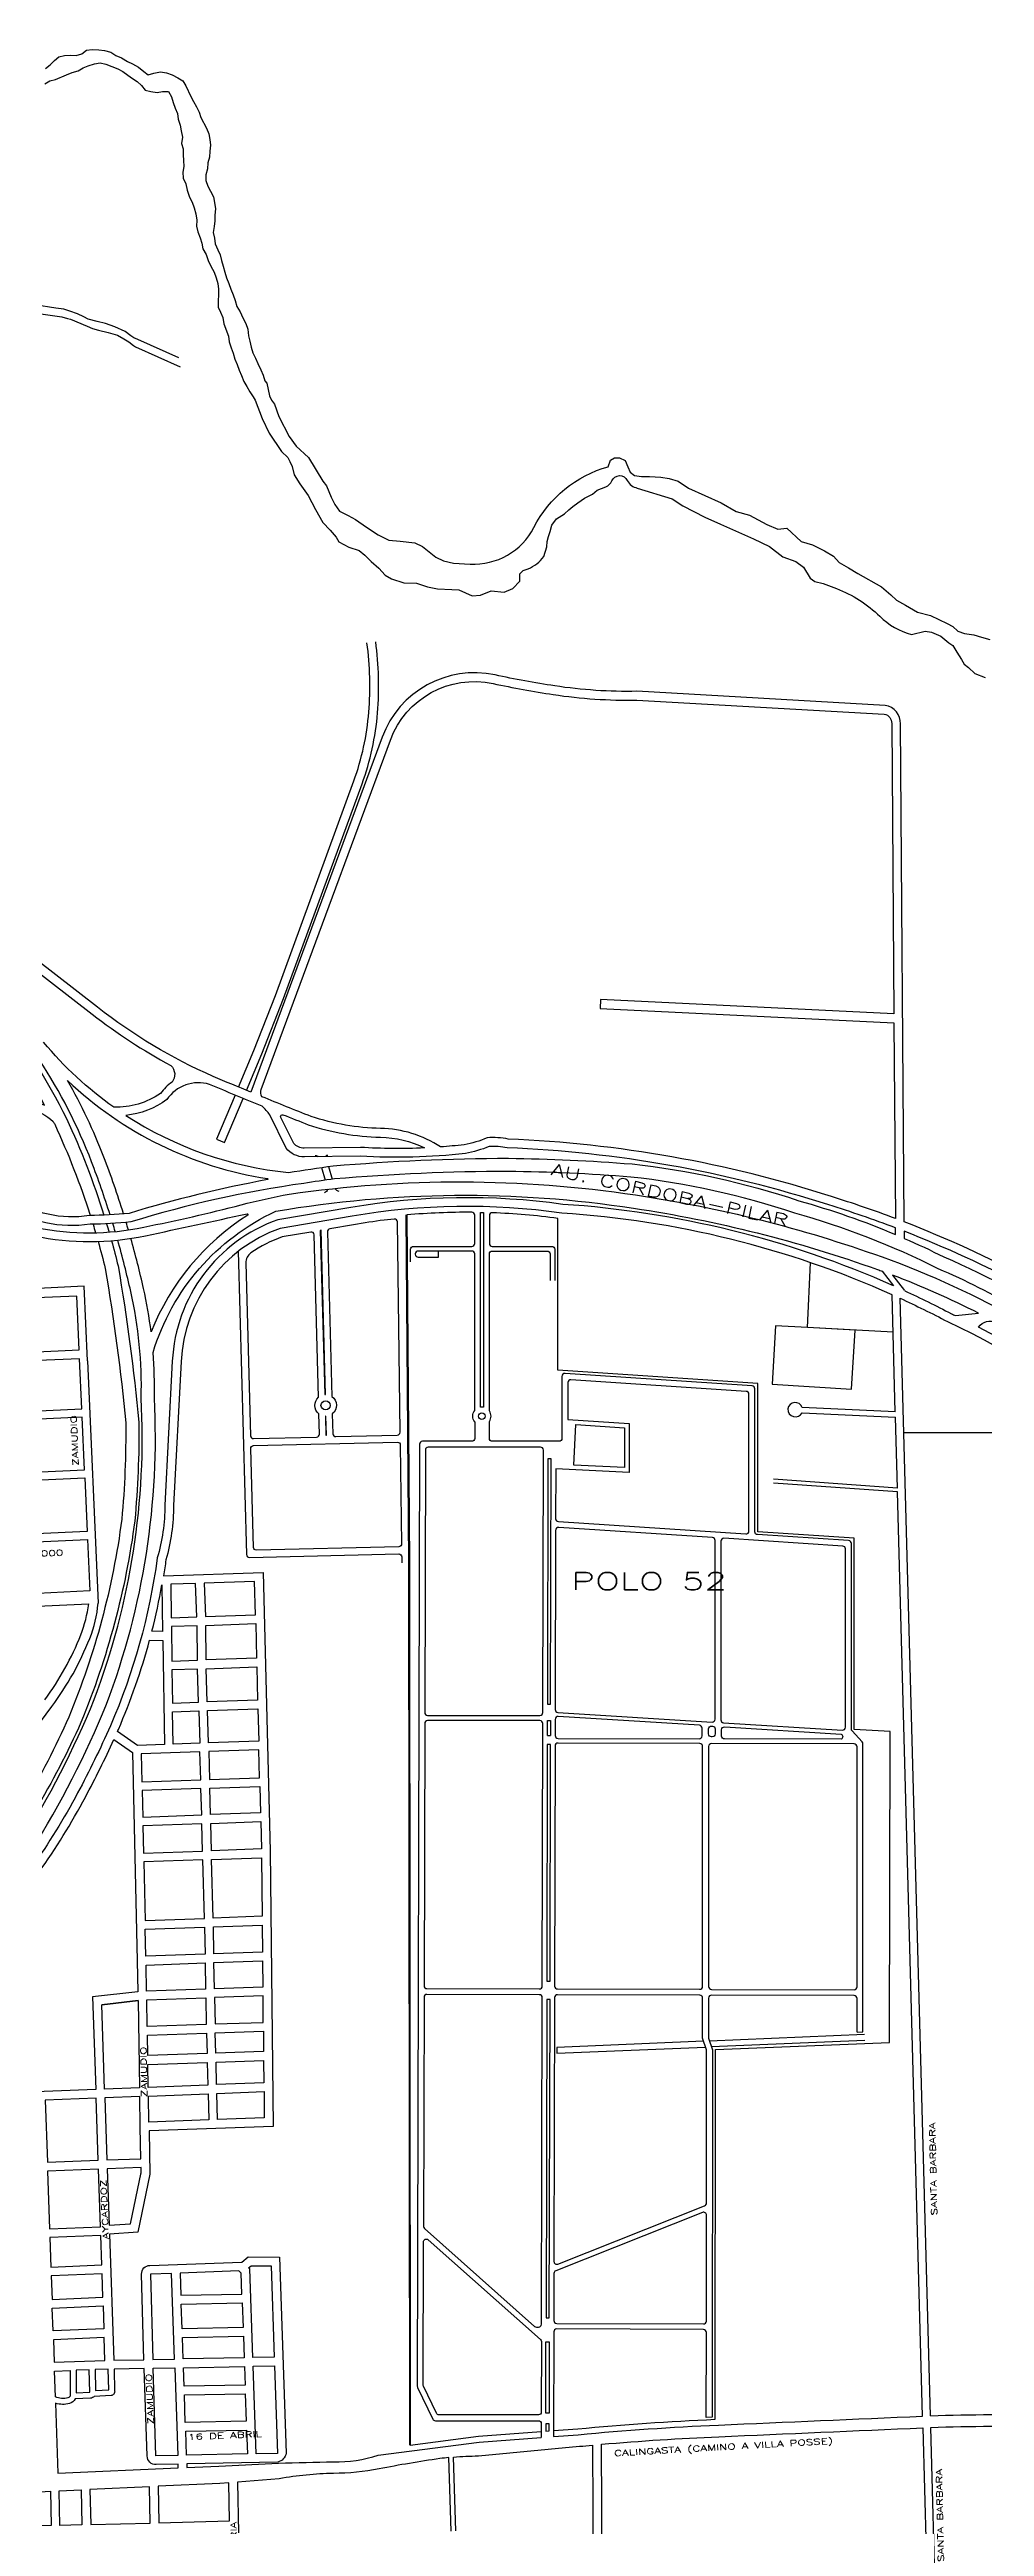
# Model space of a CAD drawing. Header units: millimetres. Extents: x 4374322 to 4409026, y 6503580 to 6534206.
# Drawn here: x 4394554 to 4396154, y 6521842 to 6526084 of the extents above; entities that cross this region are included whole.
import ezdxf

# ---------------------------------------------------------------- set-up
doc = ezdxf.new("R2010")
doc.units = ezdxf.units.MM
for name, color, linetype in [('LINEA CALLE', 252, 'Continuous'), ('NOMBRE BARRIO', 8, 'Continuous'), ('NOMBRE CALLE', 252, 'Continuous'), ('RIO', 252, 'Continuous')]:
    doc.layers.add(name, color=color, linetype=linetype)
doc.styles.add('ROMANS', font='romans')

msp = doc.modelspace()

# ---------------------------------------------------------------- linework, layer by layer
at = {"layer": 'LINEA CALLE', "transparency": 33554687}
for p, q in [((4396062, 6522031), (4396009.9, 6523945)), ((4394618.9, 6523837.6), (4394636.5, 6523435.7)), ((4394533.6, 6523417.4), (4394621.1, 6523421.9)), ((4394636.5, 6523435.7), (4394637.1, 6523422.7))]:
    msp.add_line(p, q, dxfattribs=at)
for points in [[(4394775.2, 6525555.7), (4394705.2, 6525587), (4394698.5, 6525590), (4394692.9, 6525593.5), (4394683.3, 6525600.4), (4394665.6, 6525608.9), (4394649.8, 6525614.2), (4394635.4, 6525617.5), (4394620, 6525621.9), (4394612.6, 6525625.5), (4394602, 6525630.7), (4394588.7, 6525635.7), (4394578.3, 6525638.7), (4394564.5, 6525640.8), (4394492.6, 6525651.9), (4394423.1, 6525662.6), (4394414.6, 6525663.8), (4394310.1, 6525677.6), (4394250.3, 6525688.7), (4394212.7, 6525696.5), (4394205.2, 6525696.3)], [(4394316.5, 6525662.7), (4394575, 6525625.8), (4394584.8, 6525623), (4394589.7, 6525621.9), (4394618.6, 6525610), (4394627.6, 6525605.7), (4394637.5, 6525603.1), (4394654.4, 6525599.2), (4394670.1, 6525594.3), (4394680.9, 6525588.1), (4394689.8, 6525583), (4394697.9, 6525576.8), (4394701.4, 6525574.4), (4394777.5, 6525540.3)], [(4394871.5, 6524292.9), (4394839.8, 6524217.6), (4394853.6, 6524211.8), (4394885.3, 6524287.1)], [(4394618.9, 6523837.6), (4394613.3, 6523965.5), (4394420.9, 6523955.8), (4394417.5, 6524050.3), (4394312.5, 6524045.9), (4394308.5, 6524148.7)], [(4395019.4, 6524168.9), (4395025.7, 6524147.1)], [(4395031.6, 6524170.6), (4395037.9, 6524148.8)], [(4395170.6, 6521980.9), (4395169.3, 6523491.9), (4395164.5, 6524087.6)], [(4395998.1, 6523886.7), (4395851.7, 6523895), (4395856.9, 6524005.8)], [(4395933.2, 6523890.5), (4395851.7, 6523895), (4395796.7, 6523897.6), (4395791, 6523797.8), (4395927, 6523789.5), (4395933.2, 6523890.5)], [(4396196.1, 6523850.3), (4396196.1, 6523714.5), (4396016.2, 6523714.5)], [(4395454.9, 6523728.6), (4395538.3, 6523722.8), (4395538.3, 6523654.9), (4395451.3, 6523659.4), (4395454.9, 6523728.6)], [(4396005.4, 6523620), (4396002.1, 6523741.3)], [(4396005.4, 6523620), (4395793.4, 6523635)], [(4396005.5, 6523613.5), (4395793.4, 6523628.5)], [(4393615, 6522113.7), (4393656.3, 6522133.3), (4393729.9, 6522225.8), (4393903.7, 6522424.6), (4394127.3, 6522677.8), (4394231.2, 6522804.7), (4394557.9, 6523246.1)], [(4395406.2, 6523196.2), (4395406.2, 6523221.6), (4395411.8, 6523221.6), (4395411.7, 6523196.2)], [(4395406.2, 6523196.2), (4395411.7, 6523196.2)], [(4394712.4, 6523101.7), (4394713.5, 6523056.5), (4394814.4, 6523060.1), (4394813.2, 6523105.2), (4394712.4, 6523101.7)], [(4394816.4, 6522983.3), (4394715.2, 6522979.8), (4394717.6, 6522879.5), (4394819.1, 6522883), (4394816.4, 6522983.3)], [(4394705.4, 6522742.2), (4394643.2, 6522735.1), (4394705.4, 6522742.2), (4394708.1, 6522593), (4394648.1, 6522590.7), (4394643.2, 6522735.1)], [(4395673.7, 6522672.5), (4395422.3, 6522662.1), (4395422.3, 6522652.1), (4395677.1, 6522662.6)], [(4395949.2, 6522683.9), (4395683.8, 6522672.9)], [(4395949.7, 6522673.9), (4395687.1, 6522663)], [(4394710.8, 6522446.3), (4394710.6, 6522456.4), (4394652.7, 6522454.2), (4394656, 6522357.3), (4394692.7, 6522359.7), (4394710.9, 6522447.9)]]:
    msp.add_lwpolyline(points, dxfattribs=at)
for points in [[(4393193.1, 6525633.1), (4393263.2, 6525529.8, 0.021269), (4393372.9, 6525391.8, 0.00573), (4393470.4, 6525279.9, -0.015505), (4393556.4, 6525183.5, 0.003419), (4393655.8, 6525085.8, 0.016319), (4393764.9, 6524979.4), (4393806, 6524943.6), (4393946, 6524864.4), (4394143.5, 6524746.5), (4394313, 6524606.4, -0.057024), (4394466.5, 6524442.1, -0.041602), (4394583.1, 6524252.7, -0.032279), (4394647.1, 6524087.4, -0.032279)], [(4394657.6, 6524087.9, 0.015127), (4394626, 6524178.6, 0.053206), (4394536.9, 6524352.9), (4394462.8, 6524466.4, 0.0891), (4394244.1, 6524681.3), (4394173.2, 6524743.4), (4393979.1, 6524858.9), (4393855.1, 6524931.3), (4393779.5, 6524993.8, -0.016478), (4393670.4, 6525100.3, -0.003405), (4393571.6, 6525197.3, 0.015357), (4393485.6, 6525293.8, -0.005721), (4393388.4, 6525405.2, -0.021256), (4393280, 6525541.7), (4393210.6, 6525643.8)], [(4394877.3, 6524306.7), (4394903.5, 6524369.1), (4394940.5, 6524463.7), (4395074.8, 6524831, 0.067602), (4395100.6, 6524948.8, 0.053518), (4395097.4, 6525067.4)], [(4394891.1, 6524301), (4394917.4, 6524363.5), (4394954.5, 6524458.4), (4395088.9, 6524825.9, 0.067602), (4395115.5, 6524947.6, 0.053518), (4395112.3, 6525069.4)], [(4396230.5, 6523978.4, 0.029609), (4396016.9, 6524075.8), (4396010.5, 6524928.6, 0.387566), (4395984.6, 6524960.2), (4395559.6, 6524984.4, -0.04236), (4395418.7, 6524993.7, -0.014963), (4395316.6, 6525012.4, 0.372814), (4395123.4, 6524906.1), (4394898.5, 6524297.9, -0.002876), (4394834, 6524325, -0.064073), (4394636.3, 6524443.5), (4394246, 6524746)], [(4394916.2, 6524302.4), (4395137.4, 6524900.9, -0.372814), (4395313.5, 6524997.7, 0.014963), (4395416.4, 6524978.9, 0.042193), (4395559.3, 6524969.4), (4395983, 6524945.3, -0.377309), (4395995.6, 6524929.4), (4395999.3, 6524431.9), (4395497.3, 6524456.4), (4395496.6, 6524441.4), (4395999.4, 6524416.9), (4396001.9, 6524081.6, 0.014578), (4395892.5, 6524119.2, 0.067664), (4395339.3, 6524217.6, 0.072776), (4395303.3, 6524219.7, -0.052241), (4395263.7, 6524207.8, -0.010008), (4395223.2, 6524204.1, 0.142169), (4395120.8, 6524235.9, -0.075316), (4395001.8, 6524256.3, -0.003713), (4394917.6, 6524290.1, -0.241064), (4394916.3, 6524302.7)], [(4394236.8, 6524734.1), (4394627, 6524431.7, 0.043914), (4394761.7, 6524343.5, -0.385502), (4394763.7, 6524315.1, 0.088535), (4394743.9, 6524295.8, -0.158823), (4394664.1, 6524272.1, -0.065935), (4394543.7, 6524383.7)], [(4394298.2, 6524589.5, -0.111368), (4394381, 6524352, -0.009146), (4394389.2, 6524228.7, 0.322455), (4394528.2, 6524051.6, 0.103272), (4394718.2, 6524052.1, 0.002498), (4394892, 6524089.7, -0.709639), (4394893.2, 6524087.1, 0.158175), (4394727.8, 6523887.3, 0.158175)], [(4396342, 6523844, 0.054311), (4396075.3, 6523995.5, 0.047949), (4395829.8, 6524090.6, 0.054028), (4395549, 6524152.6, 0.016779), (4395339.2, 6524162.2, 0.02079), (4395041.9, 6524149.3, 0.006128), (4394989.2, 6524141.7, 0.040718), (4394693.1, 6524075.6, -0.02105), (4394623.5, 6524071.7, -0.189994), (4394477.9, 6524104.5, -0.242876), (4394421.7, 6524207.9, -0.30875), (4394467.1, 6524277.5, -0.211472), (4394545.6, 6524275.7, 0.034475), (4394448.4, 6524428.7, 0.044826), (4394333.4, 6524558, -0.0919), (4394395.9, 6524353.5, -0.009166), (4394404.2, 6524229.3, 0.321624), (4394531.8, 6524066.2, 0.102938), (4394715.1, 6524066.8, 0.014311), (4394882, 6524104.9, -0.020775), (4394964.4, 6524123.3, -0.073342), (4395557.3, 6524121.9, -0.048997), (4395979.3, 6524015.7, -0.087936), (4396432.7, 6523756.1, -0.032249)], [(4394680.7, 6524089.6, 0.015963), (4394647, 6524186.7, 0.03846), (4394584.8, 6524317.8, 0.152398), (4394927, 6524149.8, -0.76634), (4394927, 6524148.1, 0.027867), (4394690.1, 6524090.4, -0.020926), (4394622.2, 6524086.7, -0.191421), (4394486.4, 6524116.9, -0.242876), (4394436.7, 6524208.2, -0.30875), (4394472.9, 6524263.7, -0.294368), (4394560.3, 6524247.9, -0.00106), (4394562.8, 6524242.9, -0.031027), (4394623.7, 6524086.7)], [(4395008.9, 6524189.3, -0.287083), (4395014, 6524187.4)], [(4395030.3, 6524189.7, 0.332456), (4395026.6, 6524187.6)], [(4394523.2, 6523000.1, 0.044361), (4394651.4, 6523249.7, 0.10411), (4394733.4, 6523774.3, 0.025128), (4394731.3, 6523852.2, -0.214322), (4394941.4, 6524094.1, -0.08066), (4395553.9, 6524099.2, -0.048997), (4395971.5, 6523994.1, -0.001441), (4395979.5, 6523991.2), (4395998.5, 6523966.5, 0.088039), (4395432.6, 6524105.8, 0.07688), (4395069.5, 6524100.5), (4394944.7, 6524079.3, 0.304176), (4394764.1, 6523837.2), (4394751.3, 6523590.6, -0.071063), (4394738.4, 6523500.2, -0.068037), (4394658.1, 6523212.5, -0.018323), (4394602.1, 6523097.8, -0.062696), (4394429.3, 6522853.6)], [(4396001.8, 6523750.3), (4395996.4, 6523951.1, 0.088781), (4395431.1, 6524090.9, 0.076997), (4395072, 6524085.7), (4394948.5, 6524064.7, 0.302839), (4394779.1, 6523836.5), (4394766.3, 6523590.2, -0.069938), (4394753.2, 6523497.1, -0.0062), (4394749, 6523469.7), (4394919.7, 6523475.6), (4394931.7, 6522998.5), (4394936.7, 6522526.6), (4394724.4, 6522519.2), (4394725.6, 6522444.9), (4394705, 6522345.5), (4394656.5, 6522342.3), (4394663.9, 6522126.2), (4394715.6, 6522127.2), (4394711.6, 6522273.8, -0.416749), (4394725.8, 6522288.7), (4394883, 6522294.3), (4394893.9, 6522303.1), (4394947.6, 6522302.6), (4394959, 6521967, -0.294161), (4394944.5, 6521951.7), (4394788.9, 6521948.6), (4394789.1, 6521942.6), (4394843.6, 6521945.1), (4394946.1, 6521949.9, -0.001979), (4395039.9, 6521952.4, 0.091153), (4395116.6, 6521963.8), (4395289.4, 6521986.2), (4395395.7, 6521994.1)], [(4395030.2, 6524131.7, -0.179453), (4395024.6, 6524125.3)], [(4395042.5, 6524133.1, 0.184552), (4395049.3, 6524128.3)], [(4394628.4, 6524071.8, -0.00283), (4394632.8, 6524057.2, -0.00283)], [(4394651.7, 6524072.6, -0.002713), (4394655.9, 6524058.3, -0.002713)], [(4394666.4, 6524059.2, 0.002294), (4394662.2, 6524073.2)], [(4394689, 6524062.1, 0.002082), (4394685.2, 6524074.9)], [(4395172, 6524007.4), (4395172, 6524028.8, -0.414214), (4395177, 6524033.8), (4395276.9, 6524033.8, 0.414214), (4395281.9, 6524038.8), (4395281.9, 6524087.2, 0.412041), (4395276.9, 6524092.2, 0.023987), (4395165.5, 6524087.7), (4395170.3, 6523491.9), (4395171.6, 6521980.9), (4395288.4, 6521996.2), (4395395.7, 6522004.1)], [(4395416.8, 6522005.7), (4395458.2, 6522008.7, -0.012838), (4395693.3, 6522025.1), (4395693.8, 6522658.3), (4395991.9, 6522670.6), (4395992.8, 6523203), (4395931.6, 6523206.4), (4395931.6, 6523534.3), (4395766.3, 6523545.1), (4395766.3, 6523799.2), (4395424.3, 6523822), (4395424.3, 6524081.7, 0.02424), (4395312.1, 6524091.4, 0.425283), (4395306.9, 6524086.4), (4395306.9, 6524038.8, 0.414214), (4395311.9, 6524033.8), (4395413.9, 6524033.8, -0.414214), (4395418.9, 6524028.8), (4395418.9, 6523975.4)], [(4394637.1, 6524042.3, -0.008869), (4394649.3, 6523995.9, -0.018523), (4394684.4, 6523731.6, -0.025247), (4394677.6, 6523566.5, -0.065754), (4394586.9, 6523227.5, -0.063943), (4394415.5, 6522942.9), (4393759.6, 6522225.9, 0.037707), (4393598.1, 6522031.2)], [(4394660.1, 6524043.6, -0.008108), (4394671.3, 6524000.5, -0.018644), (4394706.9, 6523732.8, -0.025458), (4394699.9, 6523564, -0.065878), (4394607.6, 6523218.7, -0.064141), (4394432.6, 6522928.3), (4393775.8, 6522210.3, 0.037766), (4393616.3, 6522017.9)], [(4393622, 6522013.7, -0.037785), (4393780.9, 6522205.3), (4394412.2, 6522897.2, 0.055716), (4394504.1, 6523012.1, 0.044318), (4394630.5, 6523258, 0.104228), (4394710.9, 6523774, 0.061111), (4394693, 6523956.6, 0.014306), (4394670.6, 6524044.6, 0.014306)], [(4394727.8, 6523887.3, 0.024275), (4394714.9, 6523961.5, 0.013786), (4394693.2, 6524047.5, 0.013786)], [(4394877.1, 6524025.4), (4394891, 6523505.9, 0.413368), (4394896.2, 6523501), (4395151.8, 6523507.1, -0.417374), (4395156.9, 6523502.2), (4395157.1, 6523491.8)], [(4395281.9, 6523733.1, -0.35491), (4395281.9, 6523752.9), (4395281.9, 6524020.8, 0.414214), (4395276.9, 6524025.8), (4395185, 6524025.8, 0.414214), (4395180, 6524020.8), (4395180, 6524020.4, 0.414214), (4395185, 6524015.4), (4395220, 6524015.4), (4395220, 6524024.4)], [(4395936.4, 6522688), (4395946.4, 6522688.4), (4395946.4, 6523181.9, 0.187869), (4395945.1, 6523185.3), (4395927.9, 6523204, -0.187869), (4395926.6, 6523207.4), (4395926.6, 6523524.9, 0.395152), (4395921.9, 6523529.9), (4395765.9, 6523540.2, -0.395152), (4395761.3, 6523545.1), (4395761.3, 6523789.9, 0.394844), (4395756.6, 6523794.9), (4395436.5, 6523816.2, 0.433852), (4395431.2, 6523811.2), (4395431.2, 6523705, -0.414214), (4395426.2, 6523700), (4395311.9, 6523700, -0.414214), (4395306.9, 6523705), (4395306.9, 6523733.9, 0.320128), (4395306.9, 6523752.1), (4395306.9, 6524020.8, -0.414214), (4395311.9, 6524025.8), (4395405.9, 6524025.8, -0.414214), (4395410.9, 6524020.8), (4395410.9, 6523975.4)], [(4396017.9, 6523957.8, -0.013364), (4396097.9, 6523918.5, -0.001216), (4396104.8, 6523915.2), (4396144.4, 6523919.2, 0.027327), (4395997.2, 6523984.6), (4396017.6, 6523958.2)], [(4396009.9, 6523945, -0.013692), (4396091.2, 6523905.1, -0.119755), (4396665, 6523439.5), (4396726.7, 6523371.7)], [(4397490.9, 6522580.8), (4397480.9, 6522571.4), (4396887.9, 6523216.9), (4396676.5, 6523449.1, 0.111269), (4396144.4, 6523895.5, -0.380609), (4396174.6, 6523903.3, -0.049984), (4396418, 6523738.5, -0.032236), (4396550.6, 6523612.4), (4396912.8, 6523215.8), (4400276.5, 6519520.7), (4400308.7, 6519484.6), (4400704.3, 6519053.7), (4400977.7, 6518755.7, 0.014035), (4401187.3, 6518539.9, -0.023084), (4401348.3, 6518368, 0.013224), (4401490.6, 6518209.9, -0.003871), (4401712.5, 6517972.4, -0.012101), (4401870.9, 6517791.7, 0.020254), (4401988.9, 6517661.3, -0.008019), (4402072.3, 6517573.7)], [(4396001.8, 6523750.3), (4395842.4, 6523758, 0.790277), (4395817.9, 6523755.5, 0.815098), (4395842.4, 6523749), (4396002.1, 6523741.3)], [(4395281.9, 6523733.1), (4395281.9, 6523705, -0.414214), (4395276.9, 6523700), (4395192.3, 6523700, 0.413522), (4395187.3, 6523695), (4395183.5, 6522082, 0.113348), (4395184, 6522079.8), (4395210.1, 6522025.6, 0.288012), (4395214.6, 6522022.7), (4395390.7, 6522022.7, -0.414214), (4395395.7, 6522017.7), (4395395.7, 6521994.1)], [(4394898.4, 6523687.5, -0.415054), (4394903.3, 6523692.6), (4395149.3, 6523698.5, -0.41738), (4395154.4, 6523693.6), (4395156.6, 6523524.4, -0.41106), (4395151.7, 6523519.4), (4394908.1, 6523513.6, -0.413368), (4394903, 6523518.4), (4394898.4, 6523687.5)], [(4395416.8, 6521995.6), (4395459.1, 6521998.7, -0.013182), (4395698.9, 6522015.3, 0.000241), (4396048.6, 6522030.4), (4396005.5, 6523613.5)], [(4394695.9, 6523167), (4394704.2, 6522810.4), (4394705.1, 6522757.2), (4394627.7, 6522748.4), (4394633.1, 6522590.1), (4394191.3, 6522572.8), (4394276.1, 6522664.1), (4394440.3, 6522843.5, 0.062696), (4394615.4, 6523090.7, 0.015639), (4394664.1, 6523189.2), (4394695.9, 6523167)], [(4395936.4, 6522688), (4395936.4, 6522745.8, 0.413442), (4395931.4, 6522750.8), (4395687.3, 6522751.5, 0.414986), (4395682.2, 6522746.5), (4395682.2, 6522677.7), (4395688.8, 6522658.1), (4395688.3, 6522028.8), (4395678.3, 6522028.3), (4395678.4, 6522173.8, 0.413238), (4395673.5, 6522178.8), (4395422.2, 6522179.9, 0.41473), (4395417.2, 6522174.9), (4395416.8, 6521995.6)], [(4394736.7, 6521947.6, -0.443834), (4394721.2, 6521962.3), (4394716.1, 6522112.2), (4394664.4, 6522111.2), (4394665.4, 6522073.5, -0.44902), (4394659.2, 6522065.9), (4394630.6, 6522064.4, -0.20795), (4394624.2, 6522061.3), (4394598, 6522060.2, -0.226261), (4394588, 6522052, -0.134636), (4394564.3, 6522052.5), (4394568.4, 6521932.6), (4394774.1, 6521941.9), (4394773.9, 6521948.3), (4394735.1, 6521947.5)], [(4396062, 6522031, -0.019591), (4396269.1, 6522031.2, 0.007607), (4396377.1, 6522028.8, 0.023003), (4396521.4, 6522034.3), (4396821.6, 6522044.8), (4396894.7, 6522047.4)], [(4396049.1, 6522010.4), (4396057.7, 6521695.5), (4396080.9, 6520840.8), (4396087.7, 6520594.2), (4395870, 6520589.6), (4395870.4, 6520574.6), (4396088, 6520579.2), (4396093.3, 6520384.9), (4395789.9, 6520378.4, -0.061055), (4395770.2, 6520382), (4395746.3, 6520389.5, 0.056768), (4395701.2, 6520393.8), (4395610.5, 6520392.1, 0.058522), (4395596.4, 6520388.9, 0.030093), (4395542.5, 6520366, -0.154039), (4395530.2, 6520364.1), (4395307.7, 6520397.9), (4395305, 6520618.4), (4395294.3, 6520645.1, -0.127558), (4395285.9, 6520711.2, 0.105662), (4395281.7, 6520761.7, 0.348928), (4395253.7, 6520781.1, -0.292256), (4395187.4, 6520817.5), (4395235.2, 6520817.8)], [(4395249.7, 6521833.8), (4395245.6, 6521960.5, -0.022865), (4395288.1, 6521962.3), (4395461, 6521978.8, -0.00125), (4395483.6, 6521980.9), (4395486.5, 6521432.6), (4395501.5, 6521432.7), (4395498.6, 6521982.3, -0.011102), (4395699.8, 6521995.3, 0.000241), (4396049.1, 6522010.4)], [(4396191.1, 6520750), (4396119.4, 6520746.9, -0.424808), (4396112.1, 6520753.3, 0.255989), (4396096, 6520779.5), (4396094.3, 6520840.9), (4396090.9, 6520967), (4396071.2, 6521690), (4396062.5, 6522011, -0.019616), (4396268.4, 6522011.2, 0.007607)], [(4395241.7, 6521833.7), (4395237.6, 6521959.7, 0.008419), (4395222.1, 6521957.7, 0.013212), (4395118.2, 6521940.2, -0.046699), (4395040, 6521932.4, 0.036487), (4394947.3, 6521923.4), (4394875.6, 6521917.6), (4394877.5, 6521830.4)]]:
    msp.add_lwpolyline(points, format="xyb", dxfattribs=at)
for points in [[(4396002.1, 6524054.1), (4396002, 6524065.5, 0.015321), (4395888, 6524104.9, 0.067827), (4395337.4, 6524202.6, 0.070413), (4395306.8, 6524204.9, -0.050013), (4395265.9, 6524193, -0.043741), (4395085.8, 6524188.3), (4394990.4, 6524187.2, -0.240826), (4394959.1, 6524202.1), (4394931.1, 6524259.2, 0.034545), (4394917.8, 6524273.8, -0.003988), (4394828, 6524311.3), (4394828, 6524311.3, 0.328651), (4394754.7, 6524285.1, -0.127491), (4394684.8, 6524258, 0.11978), (4394963.3, 6524160.3, -0.008774), (4395039.5, 6524171.7, -0.020837), (4395339.4, 6524184.7, -0.016818), (4395551.1, 6524175, -0.053984), (4395836.5, 6524112.1, -0.031411)], [(4395196, 6524202.4, -0.027021), (4395086.1, 6524203.3), (4394990.1, 6524202.1, -0.227162), (4394971.9, 6524210.2), (4394949.6, 6524255.6, -0.559299), (4394953.5, 6524259.3, 0.001904), (4394996.7, 6524242.2, 0.07556), (4395120.5, 6524220.9, -0.110882), (4395196, 6524202.4)], [(4395014.3, 6523775.4), (4395006.9, 6524053.6, 0.456318), (4395001.1, 6524058.4), (4394952.3, 6524050.2, 0.063994), (4394898.6, 6524022.5, 0.254072), (4394889.9, 6524005.5), (4394897.9, 6523709.5, 0.413373), (4394903, 6523704.6), (4395011.1, 6523707.2, 0.414998), (4395016, 6523712.3), (4395015, 6523747.1, -0.463672)], [(4395038, 6523747), (4395039, 6523712.9, 0.413429), (4395044.1, 6523708), (4395149.2, 6523710.5, 0.411055), (4395154.1, 6523715.6), (4395149.4, 6524075.6, 0.442079), (4395143.9, 6524080.5), (4395126.8, 6524078.7, 0.015219), (4395074.5, 6524070.9), (4395033.9, 6524064, 0.373326), (4395029.8, 6524058.9), (4395037.3, 6523776.8, -0.505335)], [(4395296.9, 6524091.9), (4395296.9, 6523758.5, 0.080106), (4395291.9, 6523758.6), (4395291.9, 6524092, -0.001075)], [(4396017.1, 6524059.7), (4396017.1, 6524047.6, -0.013363), (4396084.8, 6524015.9, -0.044754), (4396310.6, 6523893.2), (4396340.4, 6523891.2, 0.021966), (4396223.3, 6523965.3, 0.028823)], [(4395751.3, 6523546.5), (4395751.3, 6523780.5, 0.394844), (4395746.6, 6523785.5), (4395446.5, 6523805.5, 0.433852), (4395441.2, 6523800.5), (4395441.2, 6523737.6), (4395546.3, 6523730.3), (4395546.3, 6523646.4), (4395420.5, 6523653), (4395420.3, 6523567.5, 0.395806), (4395425, 6523562.5), (4395745.9, 6523541.5, 0.433535)], [(4395398.5, 6523235.7), (4395399.5, 6523685, 0.414876), (4395394.5, 6523690), (4395202.3, 6523690, 0.413522), (4395197.3, 6523685), (4395196.2, 6523235.7, 0.414905), (4395201.2, 6523230.7), (4395393.5, 6523230.7, 0.413551)], [(4395424.3, 6523235.6), (4395688.1, 6523219.2, 0.432513), (4395693.4, 6523224.1), (4395693.4, 6523530.2, 0.395152), (4395688.7, 6523535.2), (4395425.6, 6523552.5, 0.432864), (4395420.3, 6523547.5), (4395419.6, 6523240.6, 0.396802)], [(4395707.8, 6523217.9), (4395911.3, 6523205.3, 0.432513), (4395916.6, 6523210.3), (4395916.6, 6523515.6, 0.395152), (4395911.9, 6523520.6), (4395708.5, 6523533.9, 0.433535), (4395703.1, 6523528.9), (4395703.1, 6523222.9, 0.396148)], [(4394747.6, 6523374.1), (4394729.2, 6523374.6, 0.018249), (4394746.4, 6523454.3)], [(4394670.4, 6523203.1, 0.000522), (4394671.8, 6523206.5, 0.036333), (4394725.3, 6523359.6), (4394747.9, 6523359.1), (4394750.6, 6523180.9), (4394704.5, 6523179.3)], [(4395196.2, 6523216.6), (4395195.1, 6522767.7, 0.414133), (4395200.1, 6522762.7), (4395392.4, 6522762.2, 0.414323), (4395397.4, 6522767.2), (4395398.4, 6523216.6, 0.414876), (4395393.4, 6523221.6), (4395201.2, 6523221.6, 0.413522)], [(4395671.1, 6523195.5), (4395671.1, 6523208.7, 0.396148), (4395666.4, 6523213.7), (4395424.9, 6523228.7, 0.431842), (4395419.5, 6523223.7), (4395419.5, 6523196.2, 0.413991), (4395424.5, 6523191.2), (4395666.1, 6523190.5, 0.415099)], [(4395682.2, 6523198.8), (4395682.2, 6523207.4, -0.432513), (4395687.6, 6523212.3), (4395688.7, 6523212.3, -0.396148), (4395693.4, 6523207.3), (4395693.4, 6523198.8, -0.415099), (4395688.4, 6523193.8), (4395687.2, 6523193.8, -0.413329)], [(4395704.5, 6523195.3), (4395704.5, 6523206, -0.432513), (4395709.8, 6523211), (4395908.9, 6523198.6, -0.640419), (4395908.9, 6523189.7), (4395709.5, 6523190.3, -0.413329)], [(4395667, 6523182.5), (4395424.5, 6523183.2, 0.414436), (4395419.4, 6523178.2), (4395418.5, 6522767.1, 0.414104), (4395423.5, 6522762.1), (4395666.9, 6522761.5, 0.414986), (4395671.9, 6522766.5), (4395671.9, 6523177.5, 0.413329)], [(4395936.4, 6522765.8), (4395936.4, 6523176.7, 0.413329), (4395931.4, 6523181.7), (4395687.3, 6523182.4, 0.415099), (4395682.2, 6523177.4), (4395682.2, 6522766.4, 0.413442), (4395687.2, 6522761.4), (4395931.4, 6522760.8, 0.414986)], [(4395195.1, 6522747.8), (4395194.1, 6522355.5, 0.214851), (4395195.8, 6522351.8), (4395384.4, 6522184.1, 0.18368), (4395387.8, 6522182.9), (4395391.1, 6522182.9, 0.413551), (4395396.1, 6522187.9), (4395397.4, 6522747.3, 0.414104), (4395392.4, 6522752.3), (4395200.1, 6522752.8, 0.414294)], [(4395667, 6522751.5), (4395423.5, 6522752.2, 0.414323), (4395418.5, 6522747.2), (4395417.4, 6522295.5, 0.530743), (4395424.3, 6522290.9), (4395675.4, 6522390.8, 0.306984), (4395678.6, 6522395.5), (4395678.8, 6522657.6), (4395671.9, 6522677.7), (4395671.9, 6522746.5, 0.413442)], [(4395422.2, 6522189.4), (4395673.4, 6522188.4, 0.41519), (4395678.4, 6522193.4), (4395678.6, 6522374.7, 0.53024), (4395671.7, 6522379.3), (4395420.5, 6522279.4, 0.306555), (4395417.4, 6522274.8), (4395417.2, 6522194.4, 0.413698)], [(4395202.4, 6522332.6), (4395394.4, 6522161.9, -0.214825), (4395396, 6522158.2), (4395395.8, 6522037.7, -0.413551), (4395390.8, 6522032.7), (4395220.9, 6522032.7, -0.288012), (4395216.4, 6522035.6), (4395194, 6522082.1, -0.113348), (4395193.5, 6522084.2), (4395194.1, 6522328.8, -0.646292)], [(4394563.9, 6522063.3), (4394562.4, 6522107.8), (4394589.4, 6522108.7), (4394589.4, 6522066.6, -0.34462), (4394585.5, 6522061.7, -0.159931)]]:
    msp.add_lwpolyline(points, format="xyb", close=True, dxfattribs=at)
for points in [[(4395026.2, 6523780.2), (4395018.7, 6524061.4), (4395017.5, 6524061.2), (4395025.2, 6523780.1)], [(4394520.4, 6523852.9), (4394604.8, 6523856.7), (4394600.8, 6523948.7), (4394517.4, 6523944.9)], [(4394520.9, 6523837.6), (4394523.8, 6523751.5), (4394609.2, 6523755.5), (4394605.5, 6523841.5)], [(4394524.3, 6523737.2), (4394527.3, 6523647.1), (4394613.8, 6523651.2), (4394609.9, 6523741.2)], [(4395028, 6523710.7), (4395027.1, 6523743.1), (4395026.1, 6523743.1), (4395027, 6523710.6)], [(4394530.8, 6523541.4), (4394527.7, 6523633.5), (4394614.4, 6523637.5), (4394618.4, 6523545.6)], [(4395406.3, 6523249.8), (4395411.8, 6523249.8), (4395412.8, 6523670.2), (4395407.2, 6523670.2)], [(4394619, 6523531.9), (4394622.9, 6523444), (4394534.2, 6523439.5), (4394531.2, 6523527.7)], [(4394803.8, 6523456.6), (4394761.4, 6523455.1), (4394762.3, 6523397.6), (4394806.2, 6523399.2)], [(4394905.1, 6523460.1), (4394818.8, 6523457.1), (4394821.2, 6523399.7), (4394906.5, 6523402.7)], [(4394806.6, 6523384.2), (4394762.5, 6523382.6), (4394763.4, 6523323.5), (4394807.1, 6523325)], [(4394908.4, 6523328.5), (4394822.1, 6523325.5), (4394821.6, 6523384.7), (4394906.9, 6523387.7)], [(4394807.3, 6523310), (4394763.6, 6523308.5), (4394764.5, 6523251.8), (4394809, 6523253.4)], [(4394910.2, 6523256.9), (4394824, 6523253.9), (4394822.3, 6523310.5), (4394908.8, 6523313.5)], [(4394811.1, 6523183), (4394765.6, 6523181.4), (4394764.7, 6523236.8), (4394809.4, 6523238.4)], [(4394912, 6523186.5), (4394826.1, 6523183.5), (4394824.4, 6523238.9), (4394910.6, 6523241.9)], [(4394811.5, 6523168), (4394711, 6523164.5), (4394712.1, 6523116.7), (4394812.8, 6523120.2)], [(4394912.4, 6523171.5), (4394826.5, 6523168.5), (4394827.8, 6523120.7), (4394913.6, 6523123.7)], [(4395411.7, 6523180.7), (4395406.1, 6523180.7), (4395405.2, 6522775.5), (4395410.7, 6522775.5)], [(4394829.4, 6523060.6), (4394828.2, 6523105.7), (4394914, 6523108.7), (4394915.1, 6523063.6)], [(4394814.8, 6523045.1), (4394713.8, 6523041.5), (4394714.9, 6522994.8), (4394816, 6522998.3)], [(4394916.7, 6523001.8), (4394831, 6522998.9), (4394829.8, 6523045.6), (4394915.5, 6523048.6)], [(4394917.9, 6522886.5), (4394834.1, 6522883.5), (4394831.4, 6522983.9), (4394916.9, 6522986.8)], [(4394820.2, 6522821.7), (4394719, 6522818.1), (4394717.9, 6522864.5), (4394819.4, 6522868)], [(4394918.6, 6522825.1), (4394835.2, 6522822.2), (4394834.4, 6522868.5), (4394918.1, 6522871.5)], [(4394821.2, 6522761.8), (4394720.1, 6522758.3), (4394719.3, 6522803.1), (4394820.5, 6522806.7)], [(4394919.2, 6522765.2), (4394836.2, 6522762.3), (4394835.4, 6522807.2), (4394918.7, 6522810.1)], [(4394721.2, 6522698), (4394720.4, 6522743.3), (4394821.5, 6522746.8), (4394822.3, 6522701.5)], [(4394919.4, 6522750.2), (4394836.5, 6522747.3), (4394837.3, 6522702.1), (4394919.9, 6522704.9)], [(4395410.7, 6522744.1), (4395405.1, 6522744.1), (4395403.9, 6522198.9), (4395409.4, 6522198.9)], [(4394722.1, 6522647.9), (4394721.4, 6522683), (4394822.6, 6522686.5), (4394823.6, 6522651.4)], [(4394920.4, 6522654.8), (4394838.6, 6522651.9), (4394837.6, 6522687.1), (4394920, 6522689.9)], [(4394723, 6522593.6), (4394722.3, 6522632.9), (4394824, 6522636.4), (4394825, 6522597.6)], [(4394921, 6522601.3), (4394840, 6522598.2), (4394839, 6522637), (4394920.5, 6522639.8)], [(4394637.2, 6522468.6), (4394633.6, 6522575.1), (4394546.6, 6522571.7), (4394550.2, 6522465.2)], [(4394710.3, 6522471.4), (4394709.3, 6522525.4), (4394708.3, 6522578), (4394648.6, 6522575.7), (4394652.2, 6522469.2)], [(4394724.1, 6522534.2), (4394723.3, 6522578.6), (4394825.5, 6522582.6), (4394826.7, 6522537.8)], [(4394841.7, 6522538.3), (4394840.4, 6522583.2), (4394921.1, 6522586.3), (4394921.6, 6522541.1)], [(4394637.7, 6522453.6), (4394550.7, 6522450.2), (4394554.1, 6522351.2), (4394641.1, 6522354.6)], [(4394556.3, 6522285.7), (4394643.3, 6522289.5), (4394641.6, 6522339.6), (4394554.6, 6522336.2)], [(4394643.8, 6522274.5), (4394556.8, 6522270.7), (4394558.2, 6522230.5), (4394645.2, 6522234.3)], [(4394762.7, 6522275), (4394726.6, 6522273.7), (4394730.6, 6522127.5), (4394767.7, 6522128.2)], [(4394882.1, 6522275.6), (4394878, 6522279.1), (4394777.7, 6522275.5), (4394779, 6522237.5), (4394883.3, 6522239.6)], [(4394938.4, 6522131.6), (4394902, 6522130.9), (4394896.8, 6522282.6), (4394894.7, 6522284.4), (4394899.2, 6522288.1), (4394933.1, 6522287.7)], [(4394647.1, 6522180.2), (4394560.1, 6522176.4), (4394558.7, 6522215.6), (4394645.7, 6522219.4)], [(4394885.3, 6522182.3), (4394781, 6522180.3), (4394779.5, 6522222.5), (4394883.8, 6522224.6)], [(4394647.6, 6522165.2), (4394560.6, 6522161.4), (4394561.9, 6522122.8), (4394648.9, 6522125.7), (4394647.6, 6522165.2)], [(4394887, 6522130.6), (4394782.7, 6522128.5), (4394781.5, 6522165.3), (4394885.8, 6522167.4)], [(4395409.3, 6522157.6), (4395409.1, 6522035.8), (4395403.5, 6522035.8), (4395403.8, 6522157.6)], [(4394622, 6522109.8), (4394599.4, 6522109.1), (4394599.4, 6522070.3), (4394622.7, 6522071.3)], [(4394654.4, 6522110.9), (4394632, 6522110.2), (4394632.7, 6522074.6), (4394655.3, 6522075.7)], [(4394736.2, 6521962.6), (4394731.1, 6522112.5), (4394768.2, 6522113.2), (4394773.4, 6521963.3)], [(4394888.6, 6522083.8), (4394784.3, 6522081.8), (4394783.2, 6522113.5), (4394887.5, 6522115.6)], [(4394907.6, 6521966), (4394902.5, 6522115.9), (4394938.9, 6522116.6), (4394944, 6521966.7)], [(4394890.7, 6522021.7), (4394786.4, 6522019.6), (4394784.8, 6522066.8), (4394889.1, 6522068.8)], [(4394892.6, 6521965.7), (4394788.4, 6521963.6), (4394787, 6522004.6), (4394891.2, 6522006.7)], [(4395403.5, 6522004.7), (4395409, 6522005.1), (4395409, 6522017.3), (4395403.5, 6522017.3)], [(4394556.7, 6521843), (4394319.6, 6521836.8), (4394318.5, 6521887.4), (4394555.4, 6521901.9)], [(4394609.5, 6521844.4), (4394571.7, 6521843.4), (4394570.4, 6521902.8), (4394608.2, 6521904.5)], [(4394724.8, 6521909.7), (4394623.2, 6521905.1), (4394624.5, 6521844.8), (4394726.2, 6521847.4)], [(4394860.7, 6521916.3), (4394845.5, 6521915.1), (4394739.8, 6521910.4), (4394741.2, 6521847.8), (4394862.1, 6521851)]]:
    msp.add_lwpolyline(points, close=True, dxfattribs=at)
for centre, radius in [((4395026.6, 6523761.6), 7.93), ((4395294.1, 6523743), 5.76)]:
    msp.add_circle(centre, radius, dxfattribs=at)
for centre, radius, start, end in [((4394392.4, 6523451.6), 230.6, 338.8473, 352.6001), ((4394436.3, 6523438.7), 201.4, 337.7538, 355.4408), ((4394149.4, 6523549.6), 492.6, 323.6013, 338.4177), ((4394154.8, 6523547), 503, 323.2536, 338.4621)]:
    msp.add_arc(centre, radius, start, end, dxfattribs=at)
at = {"layer": 'RIO', "transparency": 33554687}
for points in [[(4394545.9, 6526024.8), (4394554.4, 6526030.1), (4394564, 6526032.4), (4394583.1, 6526040.1), (4394592.7, 6526044.4), (4394602.8, 6526047.2), (4394611.3, 6526052), (4394620.3, 6526055.9), (4394630.9, 6526059.2), (4394640.5, 6526060.5), (4394650.2, 6526058.7), (4394660.5, 6526054.4), (4394670.8, 6526050.6), (4394679.6, 6526045.8), (4394687.9, 6526039.9), (4394695.7, 6526034), (4394704, 6526028.6), (4394711.3, 6526021.7), (4394717.6, 6526014.2), (4394727.3, 6526011.4), (4394738, 6526009.7), (4394747.6, 6526011.5), (4394757.8, 6526011.8), (4394762.6, 6526002.7), (4394765.4, 6525993.1), (4394768.8, 6525983), (4394773.1, 6525974), (4394774.4, 6525964.4), (4394777.7, 6525953.8), (4394779.5, 6525944.1), (4394781.8, 6525933.5), (4394780.1, 6525922.8), (4394782.9, 6525913.2), (4394782.6, 6525903), (4394783.4, 6525893.4), (4394783.7, 6525883.2), (4394782.4, 6525873.5), (4394782.7, 6525863.3), (4394787, 6525853.8), (4394789.4, 6525842.6), (4394793.3, 6525830.5), (4394798.1, 6525822), (4394801.4, 6525812.4), (4394804.2, 6525802.3), (4394806, 6525791.2), (4394805.8, 6525781), (4394808.1, 6525771.4), (4394811.9, 6525761.3), (4394814.7, 6525751.7), (4394816.5, 6525742.1), (4394821.9, 6525732.5), (4394825.7, 6525722), (4394830, 6525712.4), (4394835.9, 6525702.4), (4394839.2, 6525692.8), (4394842, 6525682.7), (4394843.3, 6525673.1), (4394843.1, 6525663.4), (4394842.8, 6525653.2), (4394842.6, 6525642.5), (4394846.4, 6525633.5), (4394850.7, 6525624.4), (4394852.5, 6525613.8), (4394860.2, 6525592.6), (4394861.5, 6525583), (4394864.8, 6525572.9), (4394868.2, 6525563.3), (4394871, 6525553.2), (4394875.3, 6525544.2), (4394878.6, 6525534.6), (4394882.4, 6525525.5), (4394886.8, 6525514.9), (4394891.6, 6525506.4), (4394896.9, 6525497.4), (4394902.7, 6525488.9), (4394905.8, 6525482.9), (4394917.8, 6525451.4), (4394929.7, 6525426.4), (4394951.1, 6525395.4), (4394962, 6525385.1), (4394965.5, 6525378), (4394969.1, 6525369.7), (4394972.7, 6525355.4), (4394982.2, 6525339.9), (4394996.5, 6525319.7), (4395009, 6525295.9), (4395021.6, 6525273.6), (4395034.2, 6525260.5), (4395044.9, 6525248.6), (4395049, 6525240.3), (4395066.3, 6525231.3), (4395084.2, 6525225.4), (4395093.7, 6525217.7), (4395104.4, 6525206.9), (4395117.5, 6525195.6), (4395128.3, 6525183.1), (4395139.6, 6525177.2), (4395160.4, 6525170), (4395181.9, 6525169.5), (4395200.9, 6525163.5), (4395218.2, 6525159.9), (4395242.6, 6525158.7), (4395254.6, 6525158.1), (4395277.2, 6525148), (4395291.5, 6525149.2), (4395310, 6525156.4), (4395332, 6525154), (4395346.9, 6525160.5), (4395358.8, 6525173), (4395358.8, 6525185.5), (4395364.8, 6525191.5), (4395373.1, 6525194.4, 0.160282), (4395399.9, 6525215.3), (4395405.3, 6525231.9), (4395405.9, 6525240.9), (4395408.3, 6525249.8), (4395411.2, 6525258.1), (4395413.6, 6525268.8), (4395422, 6525279.6), (4395435.7, 6525288.5), (4395442.8, 6525295), (4395450, 6525301), (4395458.3, 6525307.5), (4395469.6, 6525315.3), (4395483.3, 6525321.8), (4395491.6, 6525329), (4395506.5, 6525334.9, 0.200306), (4395516.8, 6525345, -0.646981), (4395543, 6525345.6, 0.243561), (4395560.1, 6525332.6), (4395619.8, 6525313.9), (4395637.9, 6525301.9), (4395675.9, 6525282.5), (4395702.7, 6525270.5), (4395758.8, 6525245.8), (4395786.2, 6525232.5), (4395809.5, 6525214.5), (4395831.6, 6525206.5), (4395844.9, 6525197.1), (4395856.3, 6525178.4), (4395864.3, 6525172.4), (4395878.3, 6525169.1), (4395901, 6525160.4, -0.102498), (4395975.4, 6525112.9, 0.124685), (4396029.5, 6525081.5), (4396052.8, 6525087.5), (4396063.5, 6525085.5), (4396079.6, 6525078.8), (4396093.6, 6525067.5), (4396100.3, 6525062.8), (4396107, 6525051.5), (4396115, 6525038.8), (4396119.6, 6525030.8), (4396127, 6525025.4), (4396137.7, 6525014.8), (4396155.7, 6525008.1)], [(4394547.2, 6526051.3), (4394555.2, 6526057.6), (4394562.6, 6526064.5), (4394569.6, 6526071.3), (4394579.7, 6526073.1), (4394589.8, 6526073.9), (4394599.5, 6526073.6), (4394609.1, 6526076.4), (4394617.1, 6526082.2), (4394627.2, 6526083.5), (4394638.4, 6526082.8), (4394648.1, 6526081.6), (4394658.9, 6526078.8), (4394667.6, 6526073.4), (4394676.9, 6526069.1), (4394687.2, 6526063.3), (4394696, 6526058.9), (4394706.3, 6526053.1), (4394715.2, 6526046.2), (4394723, 6526040.3), (4394732.5, 6526043.1), (4394743.7, 6526045.5), (4394753.9, 6526043.7), (4394764.1, 6526040.4), (4394773.4, 6526035.1), (4394782.2, 6526029.7), (4394787, 6526021.2), (4394795.7, 6526003.1), (4394800.5, 6525994.6), (4394805.8, 6525985.6), (4394810.1, 6525976.5), (4394812.9, 6525966.9), (4394822.6, 6525948.9), (4394826.4, 6525939.3), (4394828.2, 6525929.2), (4394829.5, 6525919.6), (4394828.2, 6525909.3), (4394828, 6525899.2), (4394825.2, 6525889.4), (4394824.5, 6525879.2), (4394821.7, 6525869), (4394821.5, 6525859.3), (4394824.8, 6525849.7), (4394829.6, 6525840.7), (4394834.4, 6525831.1), (4394836.2, 6525821.5), (4394838, 6525810.9), (4394836.8, 6525800.1), (4394837.1, 6525790), (4394835.8, 6525780.3), (4394834.1, 6525770), (4394836.3, 6525760.4), (4394837.6, 6525750.8), (4394842, 6525740.7), (4394846.3, 6525731.7), (4394848.1, 6525722.1), (4394851.4, 6525712.5), (4394854.2, 6525702.4), (4394857, 6525692.8), (4394860.8, 6525682.7), (4394864.2, 6525673.1), (4394868.5, 6525663.6), (4394871.8, 6525653.5), (4394874.6, 6525643.4), (4394880.5, 6525634.4), (4394884.8, 6525624.3), (4394890.2, 6525614.3), (4394893.5, 6525604.7), (4394894.8, 6525593.5), (4394896.6, 6525583.9), (4394899.4, 6525573.8), (4394902.2, 6525564.2), (4394906.5, 6525555.2), (4394910.8, 6525545.6), (4394915.7, 6525535.1), (4394919.5, 6525526), (4394922.8, 6525516.4), (4394926, 6525512.2), (4394930.6, 6525490.7), (4394934.2, 6525482.8), (4394938.8, 6525476.3), (4394946.3, 6525454.9), (4394964.1, 6525420.8), (4394976.2, 6525404), (4394997.2, 6525384.6), (4395021.9, 6525344.5), (4395028.2, 6525336.1), (4395036.1, 6525316.7), (4395042.4, 6525304.1), (4395050.3, 6525293.1), (4395065, 6525285.8), (4395077.6, 6525278.9), (4395096.5, 6525265.8), (4395116.4, 6525252.7), (4395134.8, 6525243.3), (4395154.2, 6525241.7), (4395179.4, 6525238.5), (4395192.6, 6525232.3), (4395215.1, 6525213.9), (4395228.3, 6525208.1), (4395245.6, 6525203.9), (4395273.9, 6525202.4, 0.296813), (4395383.3, 6525265.2, -0.209693), (4395510.4, 6525369.1), (4395514.1, 6525380.2), (4395520.9, 6525384.3), (4395529.9, 6525384.3), (4395539.3, 6525379.6), (4395544, 6525368.6), (4395548.2, 6525359.7), (4395555.1, 6525353.9), (4395567.1, 6525352.4), (4395580.8, 6525352.4), (4395600.7, 6525351.3), (4395614.9, 6525348.7), (4395630.1, 6525344.5), (4395648, 6525332.4), (4395703.9, 6525307.1), (4395729.6, 6525292.5), (4395752.2, 6525286.2), (4395782.1, 6525270.4), (4395800.7, 6525262.1), (4395816.2, 6525263.6), (4395840.7, 6525241.2), (4395859.8, 6525235.3), (4395880.8, 6525224.8), (4395896, 6525215.9), (4395906, 6525204.9), (4395921.8, 6525195.9), (4395937.5, 6525186), (4395978.2, 6525163.2), (4395993.9, 6525149.6), (4396003.9, 6525140.7), (4396019.1, 6525131.7), (4396040.1, 6525120.2), (4396062.2, 6525114.4), (4396090.5, 6525100.8), (4396100.5, 6525095.5), (4396108.9, 6525087.2), (4396120.5, 6525083.5), (4396136.2, 6525080.9), (4396149.4, 6525077.2), (4396163.5, 6525073)]]:
    msp.add_lwpolyline(points, format="xyb", dxfattribs=at)

# ---------------------------------------------------------------- texts
at = {"layer": 'NOMBRE BARRIO', "transparency": 33554687, "style": 'ROMANS', "width": 1.5}
msp.add_text('POLO 52', height=30, dxfattribs=at).set_placement((4395447.4, 6523445.5))
at = {"layer": 'NOMBRE CALLE', "transparency": 33554687, "style": 'ROMANS', "width": 1.5}
for s, height, rotation, p in [('AU. CORDOBA-PILAR', 20, 347.6868, (4395410.6, 6524156.7)), ('ZAMUDIO', 10, 92.4968, (4394603.7, 6523658.2)), ('6000', 10, 2.4968, (4394526.4, 6523502.2)), ('ZAMUDIO', 10, 90.95, (4394721, 6522576.7)), ('SANTA BARBARA', 10, 91.2436, (4396073.4, 6522374.3)), ('AYCARDOZ', 10, 92.4968, (4394655.3, 6522333.6)), ('ZAMUDIO', 10, 92.4968, (4394732.4, 6522016.8)), ('16 DE ABRIL', 10, 2.4968, (4394791.2, 6521989.6)), ('CALINGASTA (CAMINO A VILLA POSSE)', 10, 3.2643, (4395520.7, 6521961.9)), ('SANTA BARBARA', 10, 91.2436, (4396085, 6521780.8)), ('DE LORIA', 10, 91.2163, (4394875.8, 6521758.4))]:
    msp.add_text(s, height=height, rotation=rotation, dxfattribs=at).set_placement(p)

doc.saveas('drawing.dxf')
